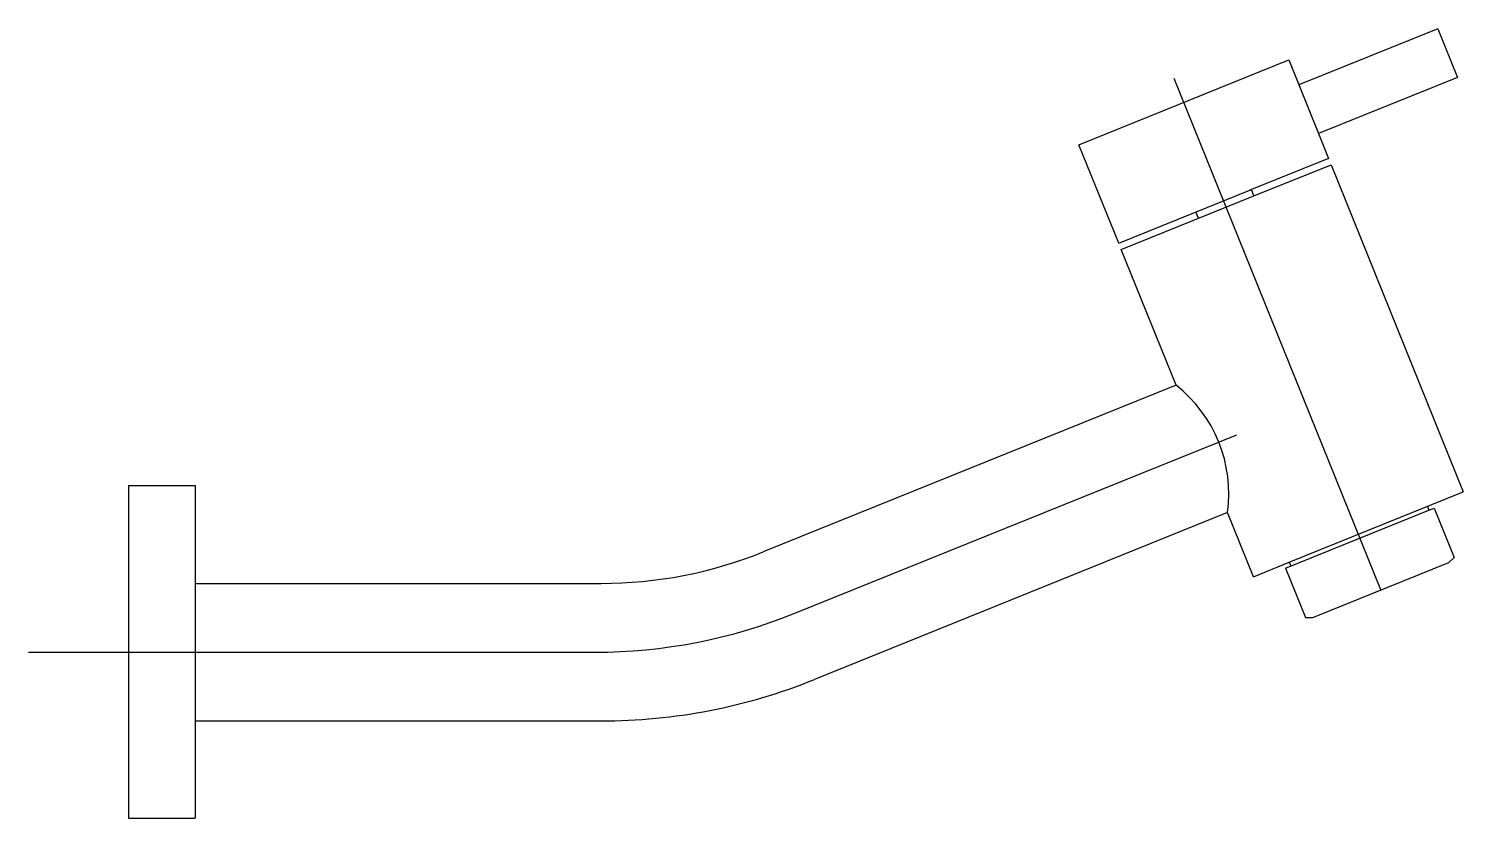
# Model space of a CAD drawing. Extents: x -0.102 to 0.113, y -100.958 to -100.84.
import ezdxf

# ---------------------------------------------------------------- set-up
doc = ezdxf.new("R2010")
doc.units = 0
doc.header["$LTSCALE"] = 0.2
doc.header["$MEASUREMENT"] = 0
doc.linetypes.add('AXES', pattern=[0.54, 0.3, -0.08, 0.08, -0.08])
doc.linetypes.add('CONTINU', pattern=[0])
doc.layers.get('0').update_dxf_attribs({"linetype": 'CONTINUOUS'})
doc.layers.add('DECA_EIXOS', color=5, linetype='AXES')

msp = doc.modelspace()

# ---------------------------------------------------------------- linework, layer by layer
at = {"linetype": 'CONTINU'}
for points in [[(0.10964, -100.83976), (0.08878, -100.84818)], [(0.10964, -100.83976), (0.1126, -100.84708)], [(0.05573, -100.85719), (0.08726, -100.84445)], [(0.08726, -100.84445), (0.09173, -100.85551)], [(0.1126, -100.84708), (0.09173, -100.85551)], [(0.06171, -100.87199), (0.05573, -100.85719)], [(0.09173, -100.85551), (0.09325, -100.85925)], [(0.09325, -100.85925), (0.08141, -100.86403)], [(0.08202, -100.86486), (0.09362, -100.86018)], [(0.09362, -100.86018), (0.11348, -100.90934)], [(0.06171, -100.87199), (0.08165, -100.86393)], [(0.06209, -100.87292), (0.08202, -100.86486)], [(0.08202, -100.86486), (0.08165, -100.86393)], [(0.07368, -100.86823), (0.0733, -100.86731)], [(0.07032, -100.8933), (0.06209, -100.87292)], [(0.07032, -100.8933), (0.00829, -100.91835)], [(-0.08706, -100.90836), (-0.07706, -100.90836)], [(-0.08706, -100.90836), (-0.08706, -100.95836)], [(-0.07706, -100.90836), (-0.07706, -100.94373)], [(0.08733, -100.91991), (0.11348, -100.90934)], [(0.07806, -100.91244), (0.01603, -100.9375)], [(0.08195, -100.92208), (0.07806, -100.91244)], [(0.08677, -100.92079), (0.10832, -100.91208)], [(0.1081, -100.91151), (0.10832, -100.91208)], [(0.10832, -100.91208), (0.10911, -100.91176)], [(0.10911, -100.91176), (0.11211, -100.91917)], [(0.11129, -100.91994), (0.11211, -100.91917)], [(0.08195, -100.92208), (0.08733, -100.91991)], [(0.08677, -100.92079), (0.08976, -100.9282)], [(0.08733, -100.91991), (0.08755, -100.92047)], [(0.09089, -100.92818), (0.11129, -100.91994)], [(-0.07706, -100.92308), (-0.01606, -100.92308)], [(0.08976, -100.9282), (0.09089, -100.92818)], [(-0.07706, -100.94373), (-0.07706, -100.95836)], [(-0.07706, -100.94373), (-0.01606, -100.94373)], [(-0.08706, -100.95836), (-0.07706, -100.95836)]]:
    msp.add_lwpolyline(points, dxfattribs=at)
at = {"linetype": 'CONTINUOUS'}
msp.add_lwpolyline([(0.07806, -100.91244, 0.266444), (0.07032, -100.8933)], format="xyb", dxfattribs=at)
at = {"linetype": 'CONTINU'}
for points in [[(-0.01606, -100.92308, 0.096289), (0.00829, -100.91835)], [(-0.01606, -100.94373, 0.096289), (0.01603, -100.9375)]]:
    msp.add_lwpolyline(points, format="xyb", dxfattribs=at)
at = {"layer": 'DECA_EIXOS'}
for points in [[(0.10109, -100.92406), (0.07004, -100.84723)], [(0.01306, -100.92756), (0.07945, -100.90074)], [(-0.10206, -100.93341), (-0.01703, -100.93341)]]:
    msp.add_lwpolyline(points, dxfattribs=at)
msp.add_lwpolyline([(-0.01703, -100.93341, 0.096289), (0.01306, -100.92756)], format="xyb", dxfattribs=at)

doc.saveas('drawing.dxf')
